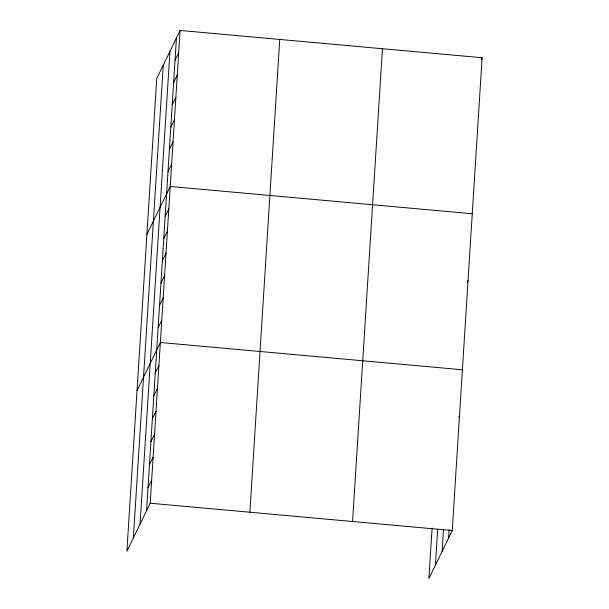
<?xml version="1.0" encoding="UTF-8"?>
<svg xmlns="http://www.w3.org/2000/svg" width="609" height="609" viewBox="0 0 609 609"><rect width="100%" height="100%" fill="white"/><g stroke="black" fill="none" stroke-linecap="round" stroke-linejoin="round"><path stroke-width="0.91" d="M133.371 537.892L163.258 65.11M140.062 524.113L169.949 51.331M146.556 510.73L176.443 37.948M180.089 30.45L156.757 78.485L126.878 551.274L150.202 503.232L180.089 30.45L482.122 57.726L452.243 530.515L428.911 578.55L432.108 528.033M249.873 512.238L279.759 39.456M352.565 521.51L382.452 48.728M435.412 565.175L437.673 529.35M442.104 551.389L443.497 529.343M448.597 538.013L449.122 529.746M175.034 60.238L178.681 52.739M173.626 82.527L177.265 75.029M172.218 104.817L175.856 97.318M170.809 127.106L174.448 119.6M169.401 149.395L173.04 141.889M167.993 171.677L171.631 164.179M146.898 234.503L170.223 186.468L472.264 213.751M165.176 216.256L168.815 208.758M163.768 238.545L167.406 231.047M162.352 260.835L165.998 253.336M160.943 283.124L164.59 275.618M159.535 305.413L163.182 297.908M158.127 327.703L161.773 320.197M137.033 390.521L160.365 342.486L462.398 369.77M155.265 372.952L158.911 365.453M153.818 395.919L157.457 388.413M152.364 418.878L156.011 411.379M150.91 441.845L154.557 434.339M149.464 464.804L153.103 457.306M148.01 487.771L151.649 480.273M481.316 59.393L482.122 57.726M467.225 282.279L468.039 280.612M458.691 417.363L459.498 415.696M150.202 503.232L452.243 530.515"/></g></svg>
